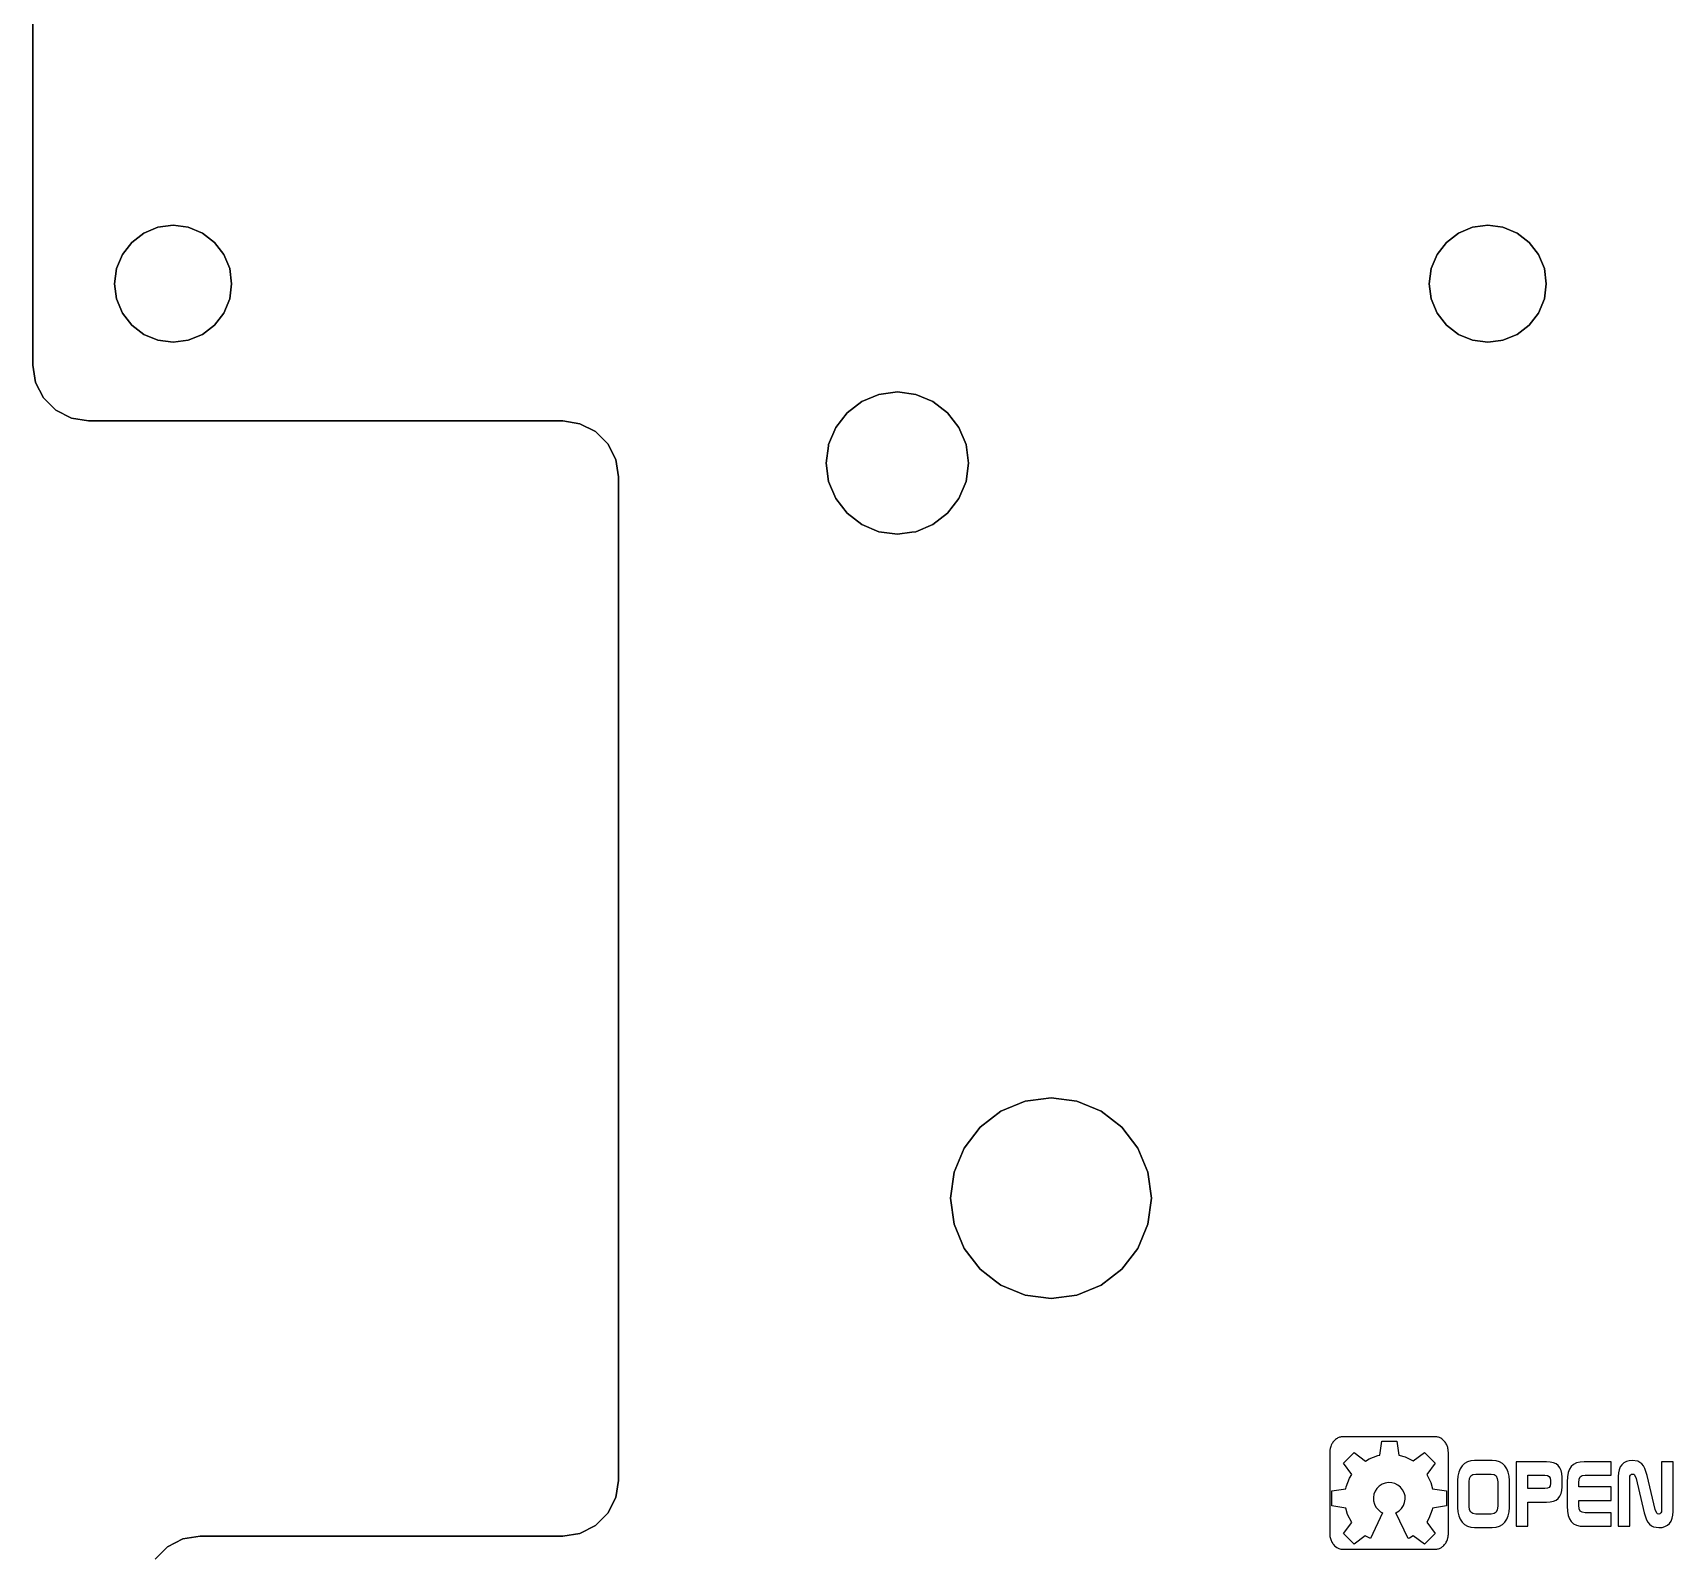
# Model space of a CAD drawing. Header units: metres. Extents: x 1388 to 2328, y 368 to 639.
# Drawn here: x 1388 to 1446.8, y 429.6 to 484.2 of the extents above; entities that cross this region are included whole.
import ezdxf

# ---------------------------------------------------------------- set-up
doc = ezdxf.new("R2010")
doc.units = ezdxf.units.M

msp = doc.modelspace()

# ---------------------------------------------------------------- linework, layer by layer
at = {"layer": 'Component#11'}
for p, q in [((1387.951, 472.25, 103.632), (1387.951, 524.25, 103.632)), ((1387.951, 524.25, 109.632), (1387.951, 472.25, 109.632)), ((1392.438, 477.2, 103.632), (1391.931, 476.99, 103.632)), ((1391.931, 476.99, 109.632), (1392.438, 477.2, 109.632)), ((1392.981, 477.271, 103.632), (1392.438, 477.2, 103.632)), ((1392.438, 477.2, 109.632), (1392.981, 477.271, 109.632)), ((1392.438, 477.2, 103.632), (1392.438, 477.2, 109.632)), ((1392.981, 477.271, 103.632), (1392.981, 477.271, 109.632)), ((1393.525, 477.2, 103.632), (1392.981, 477.271, 103.632)), ((1392.981, 477.271, 109.632), (1393.525, 477.2, 109.632)), ((1393.525, 477.2, 103.632), (1393.525, 477.2, 109.632)), ((1394.031, 476.99, 103.632), (1393.525, 477.2, 103.632)), ((1393.525, 477.2, 109.632), (1394.031, 476.99, 109.632)), ((1439.578, 477.2, 103.632), (1439.071, 476.99, 103.632)), ((1439.071, 476.99, 109.632), (1439.578, 477.2, 109.632)), ((1439.942, 477.248, 103.632), (1439.578, 477.2, 103.632)), ((1439.578, 477.2, 109.632), (1439.942, 477.248, 109.632)), ((1439.578, 477.2, 103.632), (1439.578, 477.2, 109.632)), ((1440.121, 477.271, 103.632), (1439.942, 477.248, 103.632)), ((1439.942, 477.248, 109.632), (1440.121, 477.271, 109.632)), ((1439.942, 477.248, 103.632), (1439.942, 477.248, 109.632)), ((1440.121, 477.271, 103.632), (1440.121, 477.271, 109.632)), ((1440.665, 477.2, 103.632), (1440.121, 477.271, 103.632)), ((1440.121, 477.271, 109.632), (1440.665, 477.2, 109.632)), ((1440.665, 477.2, 103.632), (1440.665, 477.2, 109.632)), ((1441.171, 476.99, 103.632), (1440.665, 477.2, 103.632)), ((1440.665, 477.2, 109.632), (1441.171, 476.99, 109.632)), ((1391.496, 476.656, 103.632), (1391.163, 476.221, 103.632)), ((1391.163, 476.221, 109.632), (1391.496, 476.656, 109.632)), ((1391.931, 476.99, 103.632), (1391.496, 476.656, 103.632)), ((1391.496, 476.656, 109.632), (1391.931, 476.99, 109.632)), ((1391.496, 476.656, 103.632), (1391.496, 476.656, 109.632)), ((1391.931, 476.99, 103.632), (1391.931, 476.99, 109.632)), ((1394.031, 476.99, 103.632), (1394.031, 476.99, 109.632)), ((1394.466, 476.656, 103.632), (1394.031, 476.99, 103.632)), ((1394.031, 476.99, 109.632), (1394.466, 476.656, 109.632)), ((1394.466, 476.656, 103.632), (1394.466, 476.656, 109.632)), ((1394.8, 476.221, 103.632), (1394.466, 476.656, 103.632)), ((1394.466, 476.656, 109.632), (1394.8, 476.221, 109.632)), ((1438.636, 476.656, 103.632), (1438.303, 476.221, 103.632)), ((1438.303, 476.221, 109.632), (1438.636, 476.656, 109.632)), ((1439.071, 476.99, 103.632), (1438.636, 476.656, 103.632)), ((1438.636, 476.656, 109.632), (1439.071, 476.99, 109.632)), ((1438.636, 476.656, 103.632), (1438.636, 476.656, 109.632)), ((1439.071, 476.99, 103.632), (1439.071, 476.99, 109.632)), ((1441.171, 476.99, 103.632), (1441.171, 476.99, 109.632)), ((1441.606, 476.656, 103.632), (1441.171, 476.99, 103.632)), ((1441.171, 476.99, 109.632), (1441.606, 476.656, 109.632)), ((1441.606, 476.656, 103.632), (1441.606, 476.656, 109.632)), ((1441.94, 476.221, 103.632), (1441.606, 476.656, 103.632)), ((1441.606, 476.656, 109.632), (1441.94, 476.221, 109.632)), ((1391.163, 476.221, 103.632), (1390.953, 475.715, 103.632)), ((1390.953, 475.715, 109.632), (1391.163, 476.221, 109.632)), ((1391.163, 476.221, 103.632), (1391.163, 476.221, 109.632)), ((1394.8, 476.221, 103.632), (1394.8, 476.221, 109.632)), ((1395.01, 475.715, 103.632), (1394.8, 476.221, 103.632)), ((1394.8, 476.221, 109.632), (1395.01, 475.715, 109.632)), ((1438.303, 476.221, 103.632), (1438.093, 475.715, 103.632)), ((1438.093, 475.715, 109.632), (1438.303, 476.221, 109.632)), ((1438.303, 476.221, 103.632), (1438.303, 476.221, 109.632)), ((1441.94, 476.221, 103.632), (1441.94, 476.221, 109.632)), ((1442.15, 475.715, 103.632), (1441.94, 476.221, 103.632)), ((1441.94, 476.221, 109.632), (1442.15, 475.715, 109.632)), ((1390.953, 475.715, 103.632), (1390.881, 475.171, 103.632)), ((1390.881, 475.171, 109.632), (1390.953, 475.715, 109.632)), ((1390.953, 475.715, 103.632), (1390.953, 475.715, 109.632)), ((1395.01, 475.715, 103.632), (1395.01, 475.715, 109.632)), ((1395.081, 475.171, 103.632), (1395.01, 475.715, 103.632)), ((1395.01, 475.715, 109.632), (1395.081, 475.171, 109.632)), ((1438.093, 475.715, 103.632), (1438.021, 475.171, 103.632)), ((1438.021, 475.171, 109.632), (1438.093, 475.715, 109.632)), ((1438.093, 475.715, 103.632), (1438.093, 475.715, 109.632)), ((1442.15, 475.715, 103.632), (1442.15, 475.715, 109.632)), ((1442.221, 475.171, 103.632), (1442.15, 475.715, 103.632)), ((1442.15, 475.715, 109.632), (1442.221, 475.171, 109.632)), ((1390.881, 475.171, 103.632), (1390.953, 474.628, 103.632)), ((1390.881, 475.171, 109.632), (1390.881, 475.171, 103.632)), ((1390.953, 474.628, 109.632), (1390.881, 475.171, 109.632)), ((1395.01, 474.628, 103.632), (1395.081, 475.171, 103.632)), ((1395.081, 475.171, 109.632), (1395.01, 474.628, 109.632)), ((1395.081, 475.171, 103.632), (1395.081, 475.171, 109.632)), ((1438.021, 475.171, 103.632), (1438.021, 475.171, 109.632)), ((1438.021, 475.171, 103.632), (1438.093, 474.628, 103.632)), ((1438.093, 474.628, 109.632), (1438.021, 475.171, 109.632)), ((1442.15, 474.628, 103.632), (1442.221, 475.171, 103.632)), ((1442.221, 475.171, 109.632), (1442.15, 474.628, 109.632)), ((1442.221, 475.171, 103.632), (1442.221, 475.171, 109.632)), ((1390.953, 474.628, 103.632), (1391.163, 474.121, 103.632)), ((1390.953, 474.628, 103.632), (1390.953, 474.628, 109.632)), ((1391.163, 474.121, 109.632), (1390.953, 474.628, 109.632)), ((1391.163, 474.121, 103.632), (1391.496, 473.686, 103.632)), ((1391.163, 474.121, 103.632), (1391.163, 474.121, 109.632)), ((1391.496, 473.686, 109.632), (1391.163, 474.121, 109.632)), ((1394.466, 473.686, 103.632), (1394.8, 474.121, 103.632)), ((1394.8, 474.121, 109.632), (1394.466, 473.686, 109.632)), ((1394.8, 474.121, 103.632), (1395.01, 474.628, 103.632)), ((1395.01, 474.628, 109.632), (1394.8, 474.121, 109.632)), ((1394.8, 474.121, 103.632), (1394.8, 474.121, 109.632)), ((1395.01, 474.628, 103.632), (1395.01, 474.628, 109.632)), ((1438.093, 474.628, 109.632), (1438.093, 474.628, 103.632)), ((1438.093, 474.628, 103.632), (1438.303, 474.121, 103.632)), ((1438.303, 474.121, 109.632), (1438.093, 474.628, 109.632)), ((1438.303, 474.121, 103.632), (1438.303, 474.121, 109.632)), ((1438.303, 474.121, 103.632), (1438.636, 473.686, 103.632)), ((1438.636, 473.686, 109.632), (1438.303, 474.121, 109.632)), ((1441.606, 473.686, 103.632), (1441.94, 474.121, 103.632)), ((1441.94, 474.121, 109.632), (1441.606, 473.686, 109.632)), ((1441.94, 474.121, 103.632), (1442.15, 474.628, 103.632)), ((1442.15, 474.628, 109.632), (1441.94, 474.121, 109.632)), ((1441.94, 474.121, 103.632), (1441.94, 474.121, 109.632)), ((1442.15, 474.628, 103.632), (1442.15, 474.628, 109.632)), ((1391.496, 473.686, 103.632), (1391.931, 473.353, 103.632)), ((1391.496, 473.686, 103.632), (1391.496, 473.686, 109.632)), ((1391.931, 473.353, 109.632), (1391.496, 473.686, 109.632)), ((1394.031, 473.353, 103.632), (1394.466, 473.686, 103.632)), ((1394.466, 473.686, 109.632), (1394.031, 473.353, 109.632)), ((1394.466, 473.686, 103.632), (1394.466, 473.686, 109.632)), ((1438.636, 473.686, 103.632), (1438.636, 473.686, 109.632)), ((1438.636, 473.686, 103.632), (1439.071, 473.353, 103.632)), ((1439.071, 473.353, 109.632), (1438.636, 473.686, 109.632)), ((1441.171, 473.353, 103.632), (1441.606, 473.686, 103.632)), ((1441.606, 473.686, 109.632), (1441.171, 473.353, 109.632)), ((1441.606, 473.686, 103.632), (1441.606, 473.686, 109.632)), ((1391.931, 473.353, 103.632), (1392.438, 473.143, 103.632)), ((1391.931, 473.353, 103.632), (1391.931, 473.353, 109.632)), ((1392.438, 473.143, 109.632), (1391.931, 473.353, 109.632)), ((1392.438, 473.143, 103.632), (1392.438, 473.143, 109.632)), ((1392.438, 473.143, 103.632), (1392.981, 473.071, 103.632)), ((1392.981, 473.071, 109.632), (1392.438, 473.143, 109.632)), ((1392.981, 473.071, 103.632), (1393.525, 473.143, 103.632)), ((1393.525, 473.143, 109.632), (1392.981, 473.071, 109.632)), ((1392.981, 473.071, 103.632), (1392.981, 473.071, 109.632)), ((1393.525, 473.143, 103.632), (1394.031, 473.353, 103.632)), ((1394.031, 473.353, 109.632), (1393.525, 473.143, 109.632)), ((1393.525, 473.143, 103.632), (1393.525, 473.143, 109.632)), ((1394.031, 473.353, 103.632), (1394.031, 473.353, 109.632)), ((1439.071, 473.353, 103.632), (1439.071, 473.353, 109.632)), ((1439.071, 473.353, 103.632), (1439.578, 473.143, 103.632)), ((1439.578, 473.143, 109.632), (1439.071, 473.353, 109.632)), ((1439.578, 473.143, 103.632), (1439.578, 473.143, 109.632)), ((1439.578, 473.143, 103.632), (1440.121, 473.071, 103.632)), ((1440.121, 473.071, 109.632), (1439.578, 473.143, 109.632)), ((1440.121, 473.071, 103.632), (1440.594, 473.134, 103.632)), ((1440.594, 473.134, 109.632), (1440.121, 473.071, 109.632)), ((1440.121, 473.071, 103.632), (1440.121, 473.071, 109.632)), ((1440.594, 473.134, 103.632), (1440.665, 473.143, 103.632)), ((1440.665, 473.143, 109.632), (1440.594, 473.134, 109.632)), ((1440.594, 473.134, 103.632), (1440.594, 473.134, 109.632)), ((1440.665, 473.143, 103.632), (1441.171, 473.353, 103.632)), ((1441.171, 473.353, 109.632), (1440.665, 473.143, 109.632)), ((1440.665, 473.143, 103.632), (1440.665, 473.143, 109.632)), ((1441.171, 473.353, 103.632), (1441.171, 473.353, 109.632)), ((1388.049, 471.632, 103.632), (1387.951, 472.25, 103.632)), ((1387.951, 472.25, 109.632), (1388.049, 471.632, 109.632)), ((1387.951, 472.25, 103.632), (1387.951, 472.25, 109.632)), ((1388.333, 471.075, 103.632), (1388.049, 471.632, 103.632)), ((1388.049, 471.632, 109.632), (1388.333, 471.075, 109.632)), ((1388.049, 471.632, 103.632), (1388.049, 471.632, 109.632)), ((1418.291, 471.204, 103.632), (1417.676, 470.95, 103.632)), ((1417.676, 470.95, 109.632), (1418.291, 471.204, 109.632)), ((1418.951, 471.291, 103.632), (1418.291, 471.204, 103.632)), ((1418.291, 471.204, 109.632), (1418.951, 471.291, 109.632)), ((1418.291, 471.204, 103.632), (1418.291, 471.204, 109.632)), ((1419.611, 471.204, 103.632), (1418.951, 471.291, 103.632)), ((1418.951, 471.291, 109.632), (1419.611, 471.204, 109.632)), ((1418.951, 471.291, 103.632), (1418.951, 471.291, 109.632)), ((1420.226, 470.95, 103.632), (1419.611, 471.204, 103.632)), ((1419.611, 471.204, 109.632), (1420.226, 470.95, 109.632)), ((1419.611, 471.204, 103.632), (1419.611, 471.204, 109.632)), ((1388.776, 470.632, 103.632), (1388.333, 471.075, 103.632)), ((1388.333, 471.075, 109.632), (1388.776, 470.632, 109.632)), ((1388.333, 471.075, 103.632), (1388.333, 471.075, 109.632)), ((1389.333, 470.348, 103.632), (1388.776, 470.632, 103.632)), ((1388.776, 470.632, 109.632), (1389.333, 470.348, 109.632)), ((1388.776, 470.632, 103.632), (1388.776, 470.632, 109.632)), ((1417.676, 470.95, 103.632), (1417.148, 470.544, 103.632)), ((1417.148, 470.544, 109.632), (1417.676, 470.95, 109.632)), ((1417.676, 470.95, 103.632), (1417.676, 470.95, 109.632)), ((1420.754, 470.544, 103.632), (1420.226, 470.95, 103.632)), ((1420.226, 470.95, 109.632), (1420.754, 470.544, 109.632)), ((1420.226, 470.95, 103.632), (1420.226, 470.95, 109.632)), ((1389.951, 470.25, 103.632), (1389.333, 470.348, 103.632)), ((1389.333, 470.348, 109.632), (1389.951, 470.25, 109.632)), ((1389.333, 470.348, 103.632), (1389.333, 470.348, 109.632)), ((1406.951, 470.25, 103.632), (1389.951, 470.25, 103.632)), ((1389.951, 470.25, 109.632), (1406.951, 470.25, 109.632)), ((1389.951, 470.25, 103.632), (1389.951, 470.25, 109.632)), ((1407.569, 470.152, 103.632), (1406.951, 470.25, 103.632)), ((1406.951, 470.25, 109.632), (1407.569, 470.152, 109.632)), ((1406.951, 470.25, 103.632), (1406.951, 470.25, 109.632)), ((1408.127, 469.868, 103.632), (1407.569, 470.152, 103.632)), ((1407.569, 470.152, 109.632), (1408.127, 469.868, 109.632)), ((1407.569, 470.152, 103.632), (1407.569, 470.152, 109.632)), ((1416.743, 470.016, 103.632), (1416.488, 469.401, 103.632)), ((1416.488, 469.401, 109.632), (1416.743, 470.016, 109.632)), ((1417.148, 470.544, 103.632), (1416.743, 470.016, 103.632)), ((1416.743, 470.016, 109.632), (1417.148, 470.544, 109.632)), ((1416.743, 470.016, 103.632), (1416.743, 470.016, 109.632)), ((1417.148, 470.544, 103.632), (1417.148, 470.544, 109.632)), ((1421.16, 470.016, 103.632), (1420.754, 470.544, 103.632)), ((1420.754, 470.544, 109.632), (1421.16, 470.016, 109.632)), ((1420.754, 470.544, 103.632), (1420.754, 470.544, 109.632)), ((1421.414, 469.401, 103.632), (1421.16, 470.016, 103.632)), ((1421.16, 470.016, 109.632), (1421.414, 469.401, 109.632)), ((1421.16, 470.016, 103.632), (1421.16, 470.016, 109.632)), ((1408.569, 469.426, 103.632), (1408.127, 469.868, 103.632)), ((1408.127, 469.868, 109.632), (1408.569, 469.426, 109.632)), ((1408.127, 469.868, 103.632), (1408.127, 469.868, 109.632)), ((1408.853, 468.868, 103.632), (1408.569, 469.426, 103.632)), ((1408.569, 469.426, 109.632), (1408.853, 468.868, 109.632)), ((1408.569, 469.426, 103.632), (1408.569, 469.426, 109.632)), ((1416.488, 469.401, 103.632), (1416.482, 469.353, 103.632)), ((1416.482, 469.353, 109.632), (1416.488, 469.401, 109.632)), ((1416.488, 469.401, 103.632), (1416.488, 469.401, 109.632)), ((1421.501, 468.741, 103.632), (1421.414, 469.401, 103.632)), ((1421.414, 469.401, 109.632), (1421.501, 468.741, 109.632)), ((1421.414, 469.401, 103.632), (1421.414, 469.401, 109.632)), ((1408.951, 468.25, 103.632), (1408.853, 468.868, 103.632)), ((1408.853, 468.868, 109.632), (1408.951, 468.25, 109.632)), ((1408.853, 468.868, 103.632), (1408.853, 468.868, 109.632)), ((1416.482, 469.353, 103.632), (1416.401, 468.741, 103.632)), ((1416.401, 468.741, 109.632), (1416.482, 469.353, 109.632)), ((1416.482, 469.353, 103.632), (1416.482, 469.353, 109.632)), ((1408.951, 432.25, 103.632), (1408.951, 468.25, 103.632)), ((1408.951, 468.25, 109.632), (1408.951, 432.25, 109.632)), ((1408.951, 468.25, 103.632), (1408.951, 468.25, 109.632)), ((1416.401, 468.741, 103.632), (1416.488, 468.081, 103.632)), ((1416.488, 468.081, 109.632), (1416.401, 468.741, 109.632)), ((1416.401, 468.741, 103.632), (1416.401, 468.741, 109.632)), ((1421.414, 468.081, 103.632), (1421.501, 468.741, 103.632)), ((1421.501, 468.741, 109.632), (1421.414, 468.081, 109.632)), ((1421.501, 468.741, 103.632), (1421.501, 468.741, 109.632)), ((1416.488, 468.081, 103.632), (1416.743, 467.466, 103.632)), ((1416.743, 467.466, 109.632), (1416.488, 468.081, 109.632)), ((1416.488, 468.081, 103.632), (1416.488, 468.081, 109.632)), ((1421.16, 467.466, 103.632), (1421.414, 468.081, 103.632)), ((1421.414, 468.081, 109.632), (1421.16, 467.466, 109.632)), ((1421.414, 468.081, 103.632), (1421.414, 468.081, 109.632)), ((1416.743, 467.466, 103.632), (1417.148, 466.938, 103.632)), ((1417.148, 466.938, 109.632), (1416.743, 467.466, 109.632)), ((1416.743, 467.466, 103.632), (1416.743, 467.466, 109.632)), ((1420.754, 466.938, 103.632), (1421.16, 467.466, 103.632)), ((1421.16, 467.466, 109.632), (1420.754, 466.938, 109.632)), ((1421.16, 467.466, 103.632), (1421.16, 467.466, 109.632)), ((1417.148, 466.938, 103.632), (1417.676, 466.533, 103.632)), ((1417.676, 466.533, 109.632), (1417.148, 466.938, 109.632)), ((1417.148, 466.938, 109.632), (1417.148, 466.938, 103.632)), ((1417.676, 466.533, 103.632), (1418.291, 466.278, 103.632)), ((1418.291, 466.278, 109.632), (1417.676, 466.533, 109.632)), ((1417.676, 466.533, 103.632), (1417.676, 466.533, 109.632)), ((1419.611, 466.278, 103.632), (1420.226, 466.533, 103.632)), ((1420.226, 466.533, 109.632), (1419.611, 466.278, 109.632)), ((1420.226, 466.533, 103.632), (1420.754, 466.938, 103.632)), ((1420.754, 466.938, 109.632), (1420.226, 466.533, 109.632)), ((1420.226, 466.533, 103.632), (1420.226, 466.533, 109.632)), ((1420.754, 466.938, 103.632), (1420.754, 466.938, 109.632)), ((1418.291, 466.278, 103.632), (1418.951, 466.191, 103.632)), ((1418.951, 466.191, 109.632), (1418.291, 466.278, 109.632)), ((1418.291, 466.278, 103.632), (1418.291, 466.278, 109.632)), ((1418.951, 466.191, 103.632), (1419.47, 466.26, 103.632)), ((1419.47, 466.26, 109.632), (1418.951, 466.191, 109.632)), ((1418.951, 466.191, 103.632), (1418.951, 466.191, 109.632)), ((1419.47, 466.26, 103.632), (1419.611, 466.278, 103.632)), ((1419.611, 466.278, 109.632), (1419.47, 466.26, 109.632)), ((1419.47, 466.26, 103.632), (1419.47, 466.26, 109.632)), ((1419.611, 466.278, 103.632), (1419.611, 466.278, 109.632)), ((1423.729, 445.873, 103.632), (1423.529, 445.847, 103.632)), ((1423.529, 445.847, 109.632), (1423.729, 445.873, 109.632)), ((1424.461, 445.969, 103.632), (1423.729, 445.873, 103.632)), ((1423.729, 445.873, 109.632), (1424.461, 445.969, 109.632)), ((1423.729, 445.873, 103.632), (1423.729, 445.873, 109.632)), ((1424.461, 445.969, 103.632), (1424.461, 445.969, 109.632)), ((1425.392, 445.847, 103.632), (1424.461, 445.969, 103.632)), ((1424.461, 445.969, 109.632), (1425.392, 445.847, 109.632)), ((1422.661, 445.487, 103.632), (1421.915, 444.915, 103.632)), ((1421.915, 444.915, 109.632), (1422.661, 445.487, 109.632)), ((1423.529, 445.847, 103.632), (1422.661, 445.487, 103.632)), ((1422.661, 445.487, 109.632), (1423.529, 445.847, 109.632)), ((1422.661, 445.487, 103.632), (1422.661, 445.487, 109.632)), ((1423.529, 445.847, 103.632), (1423.529, 445.847, 109.632)), ((1425.392, 445.847, 103.632), (1425.392, 445.847, 109.632)), ((1426.261, 445.487, 103.632), (1425.392, 445.847, 103.632)), ((1425.392, 445.847, 109.632), (1426.261, 445.487, 109.632)), ((1426.261, 445.487, 103.632), (1426.261, 445.487, 109.632)), ((1427.006, 444.915, 103.632), (1426.261, 445.487, 103.632)), ((1426.261, 445.487, 109.632), (1427.006, 444.915, 109.632)), ((1421.915, 444.915, 103.632), (1421.343, 444.169, 103.632)), ((1421.343, 444.169, 109.632), (1421.915, 444.915, 109.632)), ((1421.915, 444.915, 103.632), (1421.915, 444.915, 109.632)), ((1427.006, 444.915, 103.632), (1427.006, 444.915, 109.632)), ((1427.578, 444.169, 103.632), (1427.006, 444.915, 103.632)), ((1427.006, 444.915, 109.632), (1427.578, 444.169, 109.632)), ((1421.343, 444.169, 103.632), (1420.983, 443.301, 103.632)), ((1420.983, 443.301, 109.632), (1421.343, 444.169, 109.632)), ((1421.343, 444.169, 103.632), (1421.343, 444.169, 109.632)), ((1427.578, 444.169, 103.632), (1427.578, 444.169, 109.632)), ((1427.938, 443.301, 103.632), (1427.578, 444.169, 103.632)), ((1427.578, 444.169, 109.632), (1427.938, 443.301, 109.632)), ((1420.983, 443.301, 103.632), (1420.861, 442.369, 103.632)), ((1420.861, 442.369, 109.632), (1420.983, 443.301, 109.632)), ((1420.983, 443.301, 103.632), (1420.983, 443.301, 109.632)), ((1427.938, 443.301, 109.632), (1427.938, 443.301, 103.632)), ((1428.061, 442.369, 103.632), (1427.938, 443.301, 103.632)), ((1427.938, 443.301, 109.632), (1428.061, 442.369, 109.632)), ((1420.861, 442.369, 103.632), (1420.861, 442.369, 109.632)), ((1420.861, 442.369, 103.632), (1420.983, 441.437, 103.632)), ((1420.983, 441.437, 109.632), (1420.861, 442.369, 109.632)), ((1427.938, 441.437, 103.632), (1428.061, 442.369, 103.632)), ((1428.061, 442.369, 109.632), (1427.938, 441.437, 109.632)), ((1428.061, 442.369, 103.632), (1428.061, 442.369, 109.632)), ((1420.983, 441.437, 103.632), (1420.983, 441.437, 109.632)), ((1420.983, 441.437, 103.632), (1421.343, 440.569, 103.632)), ((1421.343, 440.569, 109.632), (1420.983, 441.437, 109.632)), ((1427.578, 440.569, 103.632), (1427.938, 441.437, 103.632)), ((1427.938, 441.437, 109.632), (1427.578, 440.569, 109.632)), ((1427.938, 441.437, 103.632), (1427.938, 441.437, 109.632)), ((1421.343, 440.569, 103.632), (1421.343, 440.569, 109.632)), ((1421.343, 440.569, 103.632), (1421.915, 439.824, 103.632)), ((1421.915, 439.824, 109.632), (1421.343, 440.569, 109.632)), ((1427.006, 439.824, 103.632), (1427.578, 440.569, 103.632)), ((1427.578, 440.569, 109.632), (1427.006, 439.824, 109.632)), ((1427.578, 440.569, 103.632), (1427.578, 440.569, 109.632)), ((1421.915, 439.824, 103.632), (1421.915, 439.824, 109.632)), ((1421.915, 439.824, 103.632), (1422.474, 439.395, 103.632)), ((1422.474, 439.395, 109.632), (1421.915, 439.824, 109.632)), ((1422.474, 439.395, 103.632), (1422.474, 439.395, 109.632)), ((1422.474, 439.395, 103.632), (1422.661, 439.252, 103.632)), ((1422.661, 439.252, 109.632), (1422.474, 439.395, 109.632)), ((1426.261, 439.252, 103.632), (1427.006, 439.824, 103.632)), ((1427.006, 439.824, 109.632), (1426.261, 439.252, 109.632)), ((1427.006, 439.824, 103.632), (1427.006, 439.824, 109.632)), ((1422.661, 439.252, 103.632), (1422.661, 439.252, 109.632)), ((1422.661, 439.252, 103.632), (1423.529, 438.892, 103.632)), ((1423.529, 438.892, 109.632), (1422.661, 439.252, 109.632)), ((1423.529, 438.892, 103.632), (1423.529, 438.892, 109.632)), ((1423.529, 438.892, 103.632), (1424.461, 438.769, 103.632)), ((1424.461, 438.769, 109.632), (1423.529, 438.892, 109.632)), ((1424.461, 438.769, 103.632), (1425.392, 438.892, 103.632)), ((1425.392, 438.892, 109.632), (1424.461, 438.769, 109.632)), ((1425.392, 438.892, 103.632), (1426.261, 439.252, 103.632)), ((1426.261, 439.252, 109.632), (1425.392, 438.892, 109.632)), ((1425.392, 438.892, 103.632), (1425.392, 438.892, 109.632)), ((1426.261, 439.252, 103.632), (1426.261, 439.252, 109.632)), ((1424.461, 438.769, 103.632), (1424.461, 438.769, 109.632)), ((1434.511, 433.511, 109.882), (1434.491, 433.46, 109.882)), ((1434.535, 433.559, 109.882), (1434.511, 433.511, 109.882)), ((1434.553, 433.59, 109.882), (1434.535, 433.559, 109.882)), ((1434.572, 433.619, 109.882), (1434.553, 433.59, 109.882)), ((1434.594, 433.646, 109.882), (1434.572, 433.619, 109.882)), ((1434.628, 433.684, 109.882), (1434.594, 433.646, 109.882)), ((1434.665, 433.717, 109.882), (1434.628, 433.684, 109.882)), ((1434.692, 433.737, 109.882), (1434.665, 433.717, 109.882)), ((1434.719, 433.754, 109.882), (1434.692, 433.737, 109.882)), ((1434.747, 433.77, 109.882), (1434.719, 433.754, 109.882)), ((1434.776, 433.783, 109.882), (1434.747, 433.77, 109.882)), ((1434.806, 433.794, 109.882), (1434.776, 433.783, 109.882)), ((1434.836, 433.802, 109.882), (1434.806, 433.794, 109.882)), ((1434.867, 433.809, 109.882), (1434.836, 433.802, 109.882)), ((1434.898, 433.812, 109.882), (1434.867, 433.809, 109.882)), ((1434.929, 433.813, 109.882), (1434.898, 433.812, 109.882)), ((1438.237, 433.813, 109.882), (1434.929, 433.813, 109.882)), ((1436.246, 433.158, 109.882), (1436.318, 433.658, 109.882)), ((1436.318, 433.658, 109.882), (1436.862, 433.658, 109.882)), ((1436.862, 433.658, 109.882), (1436.934, 433.156, 109.882)), ((1438.299, 433.809, 109.882), (1438.237, 433.813, 109.882)), ((1438.33, 433.802, 109.882), (1438.299, 433.809, 109.882)), ((1438.36, 433.794, 109.882), (1438.33, 433.802, 109.882)), ((1438.39, 433.783, 109.882), (1438.36, 433.794, 109.882)), ((1438.433, 433.762, 109.882), (1438.39, 433.783, 109.882)), ((1438.474, 433.737, 109.882), (1438.433, 433.762, 109.882)), ((1438.501, 433.717, 109.882), (1438.474, 433.737, 109.882)), ((1438.526, 433.695, 109.882), (1438.501, 433.717, 109.882)), ((1438.55, 433.672, 109.882), (1438.526, 433.695, 109.882)), ((1438.573, 433.646, 109.882), (1438.55, 433.672, 109.882)), ((1438.594, 433.619, 109.882), (1438.573, 433.646, 109.882)), ((1438.613, 433.59, 109.882), (1438.594, 433.619, 109.882)), ((1438.632, 433.559, 109.882), (1438.613, 433.59, 109.882)), ((1438.648, 433.527, 109.882), (1438.632, 433.559, 109.882)), ((1438.663, 433.494, 109.882), (1438.648, 433.527, 109.882)), ((1434.457, 433.298, 109.882), (1434.455, 433.242, 109.882)), ((1434.455, 433.242, 109.882), (1434.455, 430.35, 109.882)), ((1434.461, 433.335, 109.882), (1434.457, 433.298, 109.882)), ((1434.471, 433.39, 109.882), (1434.461, 433.335, 109.882)), ((1434.48, 433.425, 109.882), (1434.471, 433.39, 109.882)), ((1434.491, 433.46, 109.882), (1434.48, 433.425, 109.882)), ((1434.945, 432.863, 109.882), (1435.33, 433.249, 109.882)), ((1435.33, 433.249, 109.882), (1435.737, 432.944, 109.882)), ((1435.737, 432.944, 109.882), (1435.865, 433.027, 109.882)), ((1435.865, 433.027, 109.882), (1436.176, 433.147, 109.882)), ((1436.176, 433.147, 109.882), (1436.246, 433.158, 109.882)), ((1436.934, 433.156, 109.882), (1437.163, 433.095, 109.882)), ((1437.163, 433.095, 109.882), (1437.45, 432.949, 109.882)), ((1437.45, 432.949, 109.882), (1437.85, 433.249, 109.882)), ((1437.85, 433.249, 109.882), (1438.235, 432.863, 109.882)), ((1438.675, 433.46, 109.882), (1438.663, 433.494, 109.882)), ((1438.686, 433.425, 109.882), (1438.675, 433.46, 109.882)), ((1438.695, 433.39, 109.882), (1438.686, 433.425, 109.882)), ((1438.702, 433.353, 109.882), (1438.695, 433.39, 109.882)), ((1438.707, 433.316, 109.882), (1438.702, 433.353, 109.882)), ((1438.711, 433.242, 109.882), (1438.707, 433.316, 109.882)), ((1438.71, 430.312, 109.882), (1438.711, 433.242, 109.882)), ((1439.396, 432.916, 109.882), (1439.292, 432.856, 109.882)), ((1439.516, 432.952, 109.882), (1439.396, 432.916, 109.882)), ((1439.651, 432.964, 109.882), (1439.516, 432.952, 109.882)), ((1440.284, 432.964, 109.882), (1439.651, 432.964, 109.882)), ((1440.42, 432.952, 109.882), (1440.284, 432.964, 109.882)), ((1440.54, 432.916, 109.882), (1440.42, 432.952, 109.882)), ((1440.644, 432.856, 109.882), (1440.54, 432.916, 109.882)), ((1441.142, 432.917, 109.882), (1441.142, 430.603, 109.882)), ((1442.226, 432.917, 109.882), (1441.142, 432.917, 109.882)), ((1442.359, 432.908, 109.882), (1442.226, 432.917, 109.882)), ((1443.583, 432.917, 109.882), (1443.429, 432.907, 109.882)), ((1444.548, 432.917, 109.882), (1443.583, 432.917, 109.882)), ((1444.548, 432.433, 109.882), (1444.548, 432.917, 109.882)), ((1445.091, 432.926, 109.882), (1445.004, 432.879, 109.882)), ((1445.192, 432.955, 109.882), (1445.091, 432.926, 109.882)), ((1445.305, 432.964, 109.882), (1445.192, 432.955, 109.882)), ((1445.499, 432.934, 109.882), (1445.305, 432.964, 109.882)), ((1445.578, 432.897, 109.882), (1445.499, 432.934, 109.882)), ((1446.77, 432.917, 109.882), (1446.354, 432.917, 109.882)), ((1446.354, 432.917, 109.882), (1446.354, 431.189, 109.882)), ((1446.77, 431.134, 109.882), (1446.77, 432.917, 109.882)), ((1435.249, 432.457, 109.882), (1434.945, 432.863, 109.882)), ((1435.047, 432.017, 109.882), (1435.166, 432.329, 109.882)), ((1435.166, 432.329, 109.882), (1435.249, 432.457, 109.882)), ((1438.235, 432.863, 109.882), (1437.935, 432.463, 109.882)), ((1437.935, 432.463, 109.882), (1438.082, 432.176, 109.882)), ((1439.051, 432.401, 109.882), (1439.041, 432.241, 109.882)), ((1439.082, 432.543, 109.882), (1439.051, 432.401, 109.882)), ((1439.132, 432.667, 109.882), (1439.082, 432.543, 109.882)), ((1439.203, 432.772, 109.882), (1439.132, 432.667, 109.882)), ((1439.292, 432.856, 109.882), (1439.203, 432.772, 109.882)), ((1439.472, 432.321, 109.882), (1439.516, 432.407, 109.882)), ((1439.516, 432.407, 109.882), (1439.59, 432.46, 109.882)), ((1439.59, 432.46, 109.882), (1439.691, 432.477, 109.882)), ((1439.691, 432.477, 109.882), (1440.246, 432.477, 109.882)), ((1440.246, 432.477, 109.882), (1440.347, 432.46, 109.882)), ((1440.347, 432.46, 109.882), (1440.42, 432.407, 109.882)), ((1440.42, 432.407, 109.882), (1440.464, 432.321, 109.882)), ((1440.733, 432.772, 109.882), (1440.644, 432.856, 109.882)), ((1440.804, 432.667, 109.882), (1440.733, 432.772, 109.882)), ((1440.855, 432.543, 109.882), (1440.804, 432.667, 109.882)), ((1440.885, 432.401, 109.882), (1440.855, 432.543, 109.882)), ((1440.895, 432.241, 109.882), (1440.885, 432.401, 109.882)), ((1441.559, 431.953, 109.882), (1441.559, 432.433, 109.882)), ((1441.559, 432.433, 109.882), (1442.17, 432.433, 109.882)), ((1442.17, 432.433, 109.882), (1442.258, 432.422, 109.882)), ((1442.258, 432.422, 109.882), (1442.322, 432.387, 109.882)), ((1442.322, 432.387, 109.882), (1442.361, 432.33, 109.882)), ((1442.473, 432.883, 109.882), (1442.359, 432.908, 109.882)), ((1442.361, 432.33, 109.882), (1442.374, 432.251, 109.882)), ((1442.57, 432.84, 109.882), (1442.473, 432.883, 109.882)), ((1442.65, 432.779, 109.882), (1442.57, 432.84, 109.882)), ((1442.711, 432.702, 109.882), (1442.65, 432.779, 109.882)), ((1442.755, 432.607, 109.882), (1442.711, 432.702, 109.882)), ((1442.782, 432.496, 109.882), (1442.755, 432.607, 109.882)), ((1442.791, 432.367, 109.882), (1442.782, 432.496, 109.882)), ((1442.791, 432.02, 109.882), (1442.791, 432.367, 109.882)), ((1442.982, 432.376, 109.882), (1442.973, 432.194, 109.882)), ((1443.008, 432.53, 109.882), (1442.982, 432.376, 109.882)), ((1443.052, 432.655, 109.882), (1443.008, 432.53, 109.882)), ((1443.113, 432.752, 109.882), (1443.052, 432.655, 109.882)), ((1443.194, 432.824, 109.882), (1443.113, 432.752, 109.882)), ((1443.3, 432.876, 109.882), (1443.194, 432.824, 109.882)), ((1443.429, 432.907, 109.882), (1443.3, 432.876, 109.882)), ((1443.401, 432.293, 109.882), (1443.438, 432.376, 109.882)), ((1443.438, 432.376, 109.882), (1443.507, 432.419, 109.882)), ((1443.507, 432.419, 109.882), (1443.615, 432.433, 109.882)), ((1443.615, 432.433, 109.882), (1444.548, 432.433, 109.882)), ((1444.804, 432.519, 109.882), (1444.796, 432.391, 109.882)), ((1444.796, 432.391, 109.882), (1444.796, 430.603, 109.882)), ((1444.829, 432.632, 109.882), (1444.804, 432.519, 109.882)), ((1444.871, 432.73, 109.882), (1444.829, 432.632, 109.882)), ((1444.93, 432.813, 109.882), (1444.871, 432.73, 109.882)), ((1445.004, 432.879, 109.882), (1444.93, 432.813, 109.882)), ((1445.212, 432.334, 109.882), (1445.218, 432.397, 109.882)), ((1445.212, 430.603, 109.882), (1445.212, 432.334, 109.882)), ((1445.218, 432.397, 109.882), (1445.238, 432.441, 109.882)), ((1445.238, 432.441, 109.882), (1445.27, 432.468, 109.882)), ((1445.27, 432.468, 109.882), (1445.316, 432.477, 109.882)), ((1445.316, 432.477, 109.882), (1445.357, 432.469, 109.882)), ((1445.357, 432.469, 109.882), (1445.388, 432.446, 109.882)), ((1445.388, 432.446, 109.882), (1445.437, 432.318, 109.882)), ((1445.645, 432.844, 109.882), (1445.578, 432.897, 109.882)), ((1445.703, 432.773, 109.882), (1445.645, 432.844, 109.882)), ((1445.754, 432.68, 109.882), (1445.703, 432.773, 109.882)), ((1445.837, 432.43, 109.882), (1445.754, 432.68, 109.882)), ((1446.129, 431.204, 109.882), (1445.837, 432.43, 109.882)), ((1408.853, 431.632, 103.632), (1408.951, 432.25, 103.632)), ((1408.951, 432.25, 109.632), (1408.853, 431.632, 109.632)), ((1408.951, 432.25, 103.632), (1408.951, 432.25, 109.632)), ((1434.536, 431.876, 109.882), (1435.036, 431.948, 109.882)), ((1434.536, 431.331, 109.882), (1434.536, 431.876, 109.882)), ((1435.036, 431.948, 109.882), (1435.047, 432.017, 109.882)), ((1436.039, 431.751, 109.882), (1436.02, 431.633, 109.882)), ((1436.082, 431.862, 109.882), (1436.039, 431.751, 109.882)), ((1436.146, 431.963, 109.882), (1436.082, 431.862, 109.882)), ((1436.231, 432.047, 109.882), (1436.146, 431.963, 109.882)), ((1436.331, 432.112, 109.882), (1436.231, 432.047, 109.882)), ((1436.442, 432.155, 109.882), (1436.331, 432.112, 109.882)), ((1436.56, 432.173, 109.882), (1436.442, 432.155, 109.882)), ((1436.679, 432.167, 109.882), (1436.56, 432.173, 109.882)), ((1436.794, 432.136, 109.882), (1436.679, 432.167, 109.882)), ((1436.901, 432.082, 109.882), (1436.794, 432.136, 109.882)), ((1436.993, 432.007, 109.882), (1436.901, 432.082, 109.882)), ((1437.069, 431.914, 109.882), (1436.993, 432.007, 109.882)), ((1437.123, 431.808, 109.882), (1437.069, 431.914, 109.882)), ((1437.154, 431.693, 109.882), (1437.123, 431.808, 109.882)), ((1438.082, 432.176, 109.882), (1438.143, 431.948, 109.882)), ((1438.143, 431.948, 109.882), (1438.644, 431.876, 109.882)), ((1438.644, 431.876, 109.882), (1438.644, 431.331, 109.882)), ((1439.041, 432.241, 109.882), (1439.041, 431.283, 109.882)), ((1439.457, 432.2, 109.882), (1439.472, 432.321, 109.882)), ((1439.457, 431.319, 109.882), (1439.457, 432.2, 109.882)), ((1440.464, 432.321, 109.882), (1440.479, 432.2, 109.882)), ((1440.479, 432.2, 109.882), (1440.479, 431.364, 109.882)), ((1440.895, 431.283, 109.882), (1440.895, 432.241, 109.882)), ((1442.17, 431.953, 109.882), (1441.559, 431.953, 109.882)), ((1442.258, 431.965, 109.882), (1442.17, 431.953, 109.882)), ((1442.322, 432, 109.882), (1442.258, 431.965, 109.882)), ((1442.361, 432.058, 109.882), (1442.322, 432, 109.882)), ((1442.374, 432.137, 109.882), (1442.361, 432.058, 109.882)), ((1442.374, 432.251, 109.882), (1442.374, 432.137, 109.882)), ((1442.711, 431.683, 109.882), (1442.755, 431.778, 109.882)), ((1442.755, 431.778, 109.882), (1442.782, 431.891, 109.882)), ((1442.782, 431.891, 109.882), (1442.791, 432.02, 109.882)), ((1442.973, 432.194, 109.882), (1442.973, 431.329, 109.882)), ((1443.389, 432.163, 109.882), (1443.401, 432.293, 109.882)), ((1443.389, 432.016, 109.882), (1443.389, 432.163, 109.882)), ((1444.548, 432.016, 109.882), (1443.389, 432.016, 109.882)), ((1444.548, 431.529, 109.882), (1444.548, 432.016, 109.882)), ((1445.437, 432.318, 109.882), (1445.729, 431.09, 109.882)), ((1408.569, 431.075, 103.632), (1408.853, 431.632, 103.632)), ((1408.853, 431.632, 109.632), (1408.569, 431.075, 109.632)), ((1408.853, 431.632, 103.632), (1408.853, 431.632, 109.632)), ((1435.037, 431.259, 109.882), (1434.536, 431.331, 109.882)), ((1435.098, 431.031, 109.882), (1435.037, 431.259, 109.882)), ((1436.02, 431.633, 109.882), (1436.026, 431.514, 109.882)), ((1436.026, 431.514, 109.882), (1436.057, 431.399, 109.882)), ((1436.057, 431.399, 109.882), (1436.111, 431.293, 109.882)), ((1436.111, 431.293, 109.882), (1436.186, 431.2, 109.882)), ((1436.186, 431.2, 109.882), (1436.279, 431.125, 109.882)), ((1436.83, 431.088, 109.882), (1436.949, 431.16, 109.882)), ((1436.949, 431.16, 109.882), (1437.033, 431.244, 109.882)), ((1437.033, 431.244, 109.882), (1437.098, 431.344, 109.882)), ((1437.098, 431.344, 109.882), (1437.141, 431.456, 109.882)), ((1437.141, 431.456, 109.882), (1437.16, 431.574, 109.882)), ((1437.16, 431.574, 109.882), (1437.154, 431.693, 109.882)), ((1438.133, 431.19, 109.882), (1438.014, 430.878, 109.882)), ((1438.144, 431.259, 109.882), (1438.133, 431.19, 109.882)), ((1438.644, 431.331, 109.882), (1438.144, 431.259, 109.882)), ((1439.041, 431.283, 109.882), (1439.051, 431.122, 109.882)), ((1439.472, 431.199, 109.882), (1439.457, 431.319, 109.882)), ((1439.516, 431.112, 109.882), (1439.472, 431.199, 109.882)), ((1440.464, 431.199, 109.882), (1440.42, 431.112, 109.882)), ((1440.479, 431.319, 109.882), (1440.464, 431.199, 109.882)), ((1440.479, 431.364, 109.882), (1440.479, 431.319, 109.882)), ((1440.885, 431.122, 109.882), (1440.895, 431.283, 109.882)), ((1441.559, 431.466, 109.882), (1442.226, 431.466, 109.882)), ((1441.559, 430.603, 109.882), (1441.559, 431.466, 109.882)), ((1442.226, 431.466, 109.882), (1442.358, 431.475, 109.882)), ((1442.358, 431.475, 109.882), (1442.473, 431.501, 109.882)), ((1442.473, 431.501, 109.882), (1442.57, 431.544, 109.882)), ((1442.57, 431.544, 109.882), (1442.649, 431.605, 109.882)), ((1442.649, 431.605, 109.882), (1442.711, 431.683, 109.882)), ((1442.973, 431.329, 109.882), (1442.982, 431.147, 109.882)), ((1442.982, 431.147, 109.882), (1443.008, 430.993, 109.882)), ((1443.389, 431.357, 109.882), (1443.389, 431.529, 109.882)), ((1443.389, 431.529, 109.882), (1444.548, 431.529, 109.882)), ((1443.401, 431.228, 109.882), (1443.389, 431.357, 109.882)), ((1443.437, 431.147, 109.882), (1443.401, 431.228, 109.882)), ((1443.506, 431.104, 109.882), (1443.437, 431.147, 109.882)), ((1446.178, 431.074, 109.882), (1446.129, 431.204, 109.882)), ((1446.354, 431.189, 109.882), (1446.348, 431.126, 109.882)), ((1407.569, 430.348, 103.632), (1408.127, 430.632, 103.632)), ((1408.127, 430.632, 109.632), (1407.569, 430.348, 109.632)), ((1408.127, 430.632, 103.632), (1408.569, 431.075, 103.632)), ((1408.569, 431.075, 109.632), (1408.127, 430.632, 109.632)), ((1408.127, 430.632, 103.632), (1408.127, 430.632, 109.632)), ((1408.569, 431.075, 103.632), (1408.569, 431.075, 109.632)), ((1434.945, 430.343, 109.882), (1435.244, 430.744, 109.882)), ((1435.244, 430.744, 109.882), (1435.098, 431.031, 109.882)), ((1436.35, 431.089, 109.882), (1435.918, 430.162, 109.882)), ((1436.279, 431.125, 109.882), (1436.35, 431.089, 109.882)), ((1437.263, 430.16, 109.882), (1436.83, 431.088, 109.882)), ((1438.014, 430.878, 109.882), (1437.931, 430.75, 109.882)), ((1437.931, 430.75, 109.882), (1438.235, 430.343, 109.882)), ((1439.051, 431.122, 109.882), (1439.082, 430.98, 109.882)), ((1439.082, 430.98, 109.882), (1439.132, 430.855, 109.882)), ((1439.132, 430.855, 109.882), (1439.203, 430.749, 109.882)), ((1439.203, 430.749, 109.882), (1439.292, 430.664, 109.882)), ((1439.292, 430.664, 109.882), (1439.396, 430.604, 109.882)), ((1439.396, 430.604, 109.882), (1439.516, 430.568, 109.882)), ((1439.59, 431.06, 109.882), (1439.516, 431.112, 109.882)), ((1439.516, 430.568, 109.882), (1439.651, 430.555, 109.882)), ((1439.691, 431.042, 109.882), (1439.59, 431.06, 109.882)), ((1440.246, 431.042, 109.882), (1439.691, 431.042, 109.882)), ((1440.347, 431.06, 109.882), (1440.246, 431.042, 109.882)), ((1440.284, 430.555, 109.882), (1440.42, 430.568, 109.882)), ((1440.42, 431.112, 109.882), (1440.347, 431.06, 109.882)), ((1440.42, 430.568, 109.882), (1440.54, 430.604, 109.882)), ((1440.54, 430.604, 109.882), (1440.644, 430.664, 109.882)), ((1440.644, 430.664, 109.882), (1440.733, 430.749, 109.882)), ((1440.733, 430.749, 109.882), (1440.804, 430.855, 109.882)), ((1440.804, 430.855, 109.882), (1440.855, 430.98, 109.882)), ((1440.855, 430.98, 109.882), (1440.885, 431.122, 109.882)), ((1441.142, 430.603, 109.882), (1441.559, 430.603, 109.882)), ((1443.008, 430.993, 109.882), (1443.052, 430.867, 109.882)), ((1443.052, 430.867, 109.882), (1443.113, 430.77, 109.882)), ((1443.113, 430.77, 109.882), (1443.195, 430.697, 109.882)), ((1443.195, 430.697, 109.882), (1443.301, 430.644, 109.882)), ((1443.301, 430.644, 109.882), (1443.43, 430.613, 109.882)), ((1443.43, 430.613, 109.882), (1443.583, 430.603, 109.882)), ((1443.615, 431.09, 109.882), (1443.506, 431.104, 109.882)), ((1443.583, 430.603, 109.882), (1444.548, 430.603, 109.882)), ((1444.548, 431.09, 109.882), (1443.615, 431.09, 109.882)), ((1444.548, 430.603, 109.882), (1444.548, 431.09, 109.882)), ((1444.796, 430.603, 109.882), (1445.212, 430.603, 109.882)), ((1445.729, 431.09, 109.882), (1445.812, 430.84, 109.882)), ((1445.812, 430.84, 109.882), (1445.863, 430.747, 109.882)), ((1445.863, 430.747, 109.882), (1445.921, 430.676, 109.882)), ((1445.921, 430.676, 109.882), (1445.988, 430.623, 109.882)), ((1445.988, 430.623, 109.882), (1446.067, 430.586, 109.882)), ((1446.067, 430.586, 109.882), (1446.261, 430.555, 109.882)), ((1446.209, 431.05, 109.882), (1446.178, 431.074, 109.882)), ((1446.25, 431.042, 109.882), (1446.209, 431.05, 109.882)), ((1446.295, 431.052, 109.882), (1446.25, 431.042, 109.882)), ((1446.261, 430.555, 109.882), (1446.374, 430.565, 109.882)), ((1446.328, 431.08, 109.882), (1446.295, 431.052, 109.882)), ((1446.348, 431.126, 109.882), (1446.328, 431.08, 109.882)), ((1446.374, 430.565, 109.882), (1446.475, 430.594, 109.882)), ((1446.475, 430.594, 109.882), (1446.562, 430.642, 109.882)), ((1446.562, 430.642, 109.882), (1446.636, 430.709, 109.882)), ((1446.636, 430.709, 109.882), (1446.695, 430.792, 109.882)), ((1446.695, 430.792, 109.882), (1446.737, 430.891, 109.882)), ((1446.737, 430.891, 109.882), (1446.762, 431.005, 109.882)), ((1446.762, 431.005, 109.882), (1446.77, 431.134, 109.882)), ((1392.776, 429.868, 103.632), (1393.333, 430.153, 103.632)), ((1393.333, 430.153, 109.632), (1392.776, 429.868, 109.632)), ((1393.333, 430.153, 103.632), (1393.951, 430.25, 103.632)), ((1393.951, 430.25, 109.632), (1393.333, 430.153, 109.632)), ((1393.333, 430.153, 103.632), (1393.333, 430.153, 109.632)), ((1393.951, 430.25, 103.632), (1406.951, 430.25, 103.632)), ((1406.951, 430.25, 109.632), (1393.951, 430.25, 109.632)), ((1393.951, 430.25, 103.632), (1393.951, 430.25, 109.632)), ((1406.951, 430.25, 103.632), (1407.569, 430.348, 103.632)), ((1407.569, 430.348, 109.632), (1406.951, 430.25, 109.632)), ((1406.951, 430.25, 103.632), (1406.951, 430.25, 109.632)), ((1407.569, 430.348, 103.632), (1407.569, 430.348, 109.632)), ((1434.455, 430.35, 109.882), (1434.459, 430.275, 109.882)), ((1434.459, 430.275, 109.882), (1434.464, 430.238, 109.882)), ((1434.464, 430.238, 109.882), (1434.471, 430.202, 109.882)), ((1434.471, 430.202, 109.882), (1434.48, 430.166, 109.882)), ((1434.48, 430.166, 109.882), (1434.491, 430.131, 109.882)), ((1434.491, 430.131, 109.882), (1434.504, 430.097, 109.882)), ((1434.504, 430.097, 109.882), (1434.518, 430.064, 109.882)), ((1434.518, 430.064, 109.882), (1434.535, 430.032, 109.882)), ((1434.535, 430.032, 109.882), (1434.562, 429.987, 109.882)), ((1434.562, 429.987, 109.882), (1434.583, 429.959, 109.882)), ((1435.33, 429.958, 109.882), (1434.945, 430.343, 109.882)), ((1435.73, 430.258, 109.882), (1435.33, 429.958, 109.882)), ((1435.918, 430.162, 109.882), (1435.73, 430.258, 109.882)), ((1437.315, 430.18, 109.882), (1437.263, 430.16, 109.882)), ((1437.443, 430.263, 109.882), (1437.315, 430.18, 109.882)), ((1437.85, 429.958, 109.882), (1437.443, 430.263, 109.882)), ((1438.235, 430.343, 109.882), (1437.85, 429.958, 109.882)), ((1438.573, 429.945, 109.882), (1438.594, 429.973, 109.882)), ((1438.594, 429.973, 109.882), (1438.613, 430.002, 109.882)), ((1438.613, 430.002, 109.882), (1438.632, 430.032, 109.882)), ((1438.632, 430.032, 109.882), (1438.648, 430.064, 109.882)), ((1438.648, 430.064, 109.882), (1438.663, 430.097, 109.882)), ((1438.663, 430.097, 109.882), (1438.675, 430.131, 109.882)), ((1438.675, 430.131, 109.882), (1438.691, 430.184, 109.882)), ((1438.691, 430.184, 109.882), (1438.699, 430.22, 109.882)), ((1438.699, 430.22, 109.882), (1438.707, 430.275, 109.882)), ((1438.707, 430.275, 109.882), (1438.71, 430.312, 109.882)), ((1439.651, 430.555, 109.882), (1440.284, 430.555, 109.882)), ((1392.333, 429.426, 103.632), (1392.776, 429.868, 103.632)), ((1392.776, 429.868, 109.632), (1392.333, 429.426, 109.632)), ((1392.776, 429.868, 103.632), (1392.776, 429.868, 109.632)), ((1434.583, 429.959, 109.882), (1434.605, 429.932, 109.882)), ((1434.605, 429.932, 109.882), (1434.628, 429.908, 109.882)), ((1434.628, 429.908, 109.882), (1434.665, 429.874, 109.882)), ((1434.665, 429.874, 109.882), (1434.705, 429.845, 109.882)), ((1434.705, 429.845, 109.882), (1434.733, 429.829, 109.882)), ((1434.733, 429.829, 109.882), (1434.776, 429.808, 109.882)), ((1434.776, 429.808, 109.882), (1434.821, 429.793, 109.882)), ((1434.821, 429.793, 109.882), (1434.852, 429.785, 109.882)), ((1434.852, 429.785, 109.882), (1434.929, 429.778, 109.882)), ((1434.929, 429.778, 109.882), (1438.268, 429.779, 109.882)), ((1438.268, 429.779, 109.882), (1438.299, 429.783, 109.882)), ((1438.299, 429.783, 109.882), (1438.33, 429.789, 109.882)), ((1438.33, 429.789, 109.882), (1438.36, 429.797, 109.882)), ((1438.36, 429.797, 109.882), (1438.39, 429.808, 109.882)), ((1438.39, 429.808, 109.882), (1438.419, 429.821, 109.882)), ((1438.419, 429.821, 109.882), (1438.461, 429.845, 109.882)), ((1438.461, 429.845, 109.882), (1438.501, 429.874, 109.882)), ((1438.501, 429.874, 109.882), (1438.526, 429.896, 109.882)), ((1438.526, 429.896, 109.882), (1438.55, 429.92, 109.882)), ((1438.55, 429.92, 109.882), (1438.573, 429.945, 109.882))]:
    msp.add_line(p, q, dxfattribs=at)

doc.saveas('drawing.dxf')
